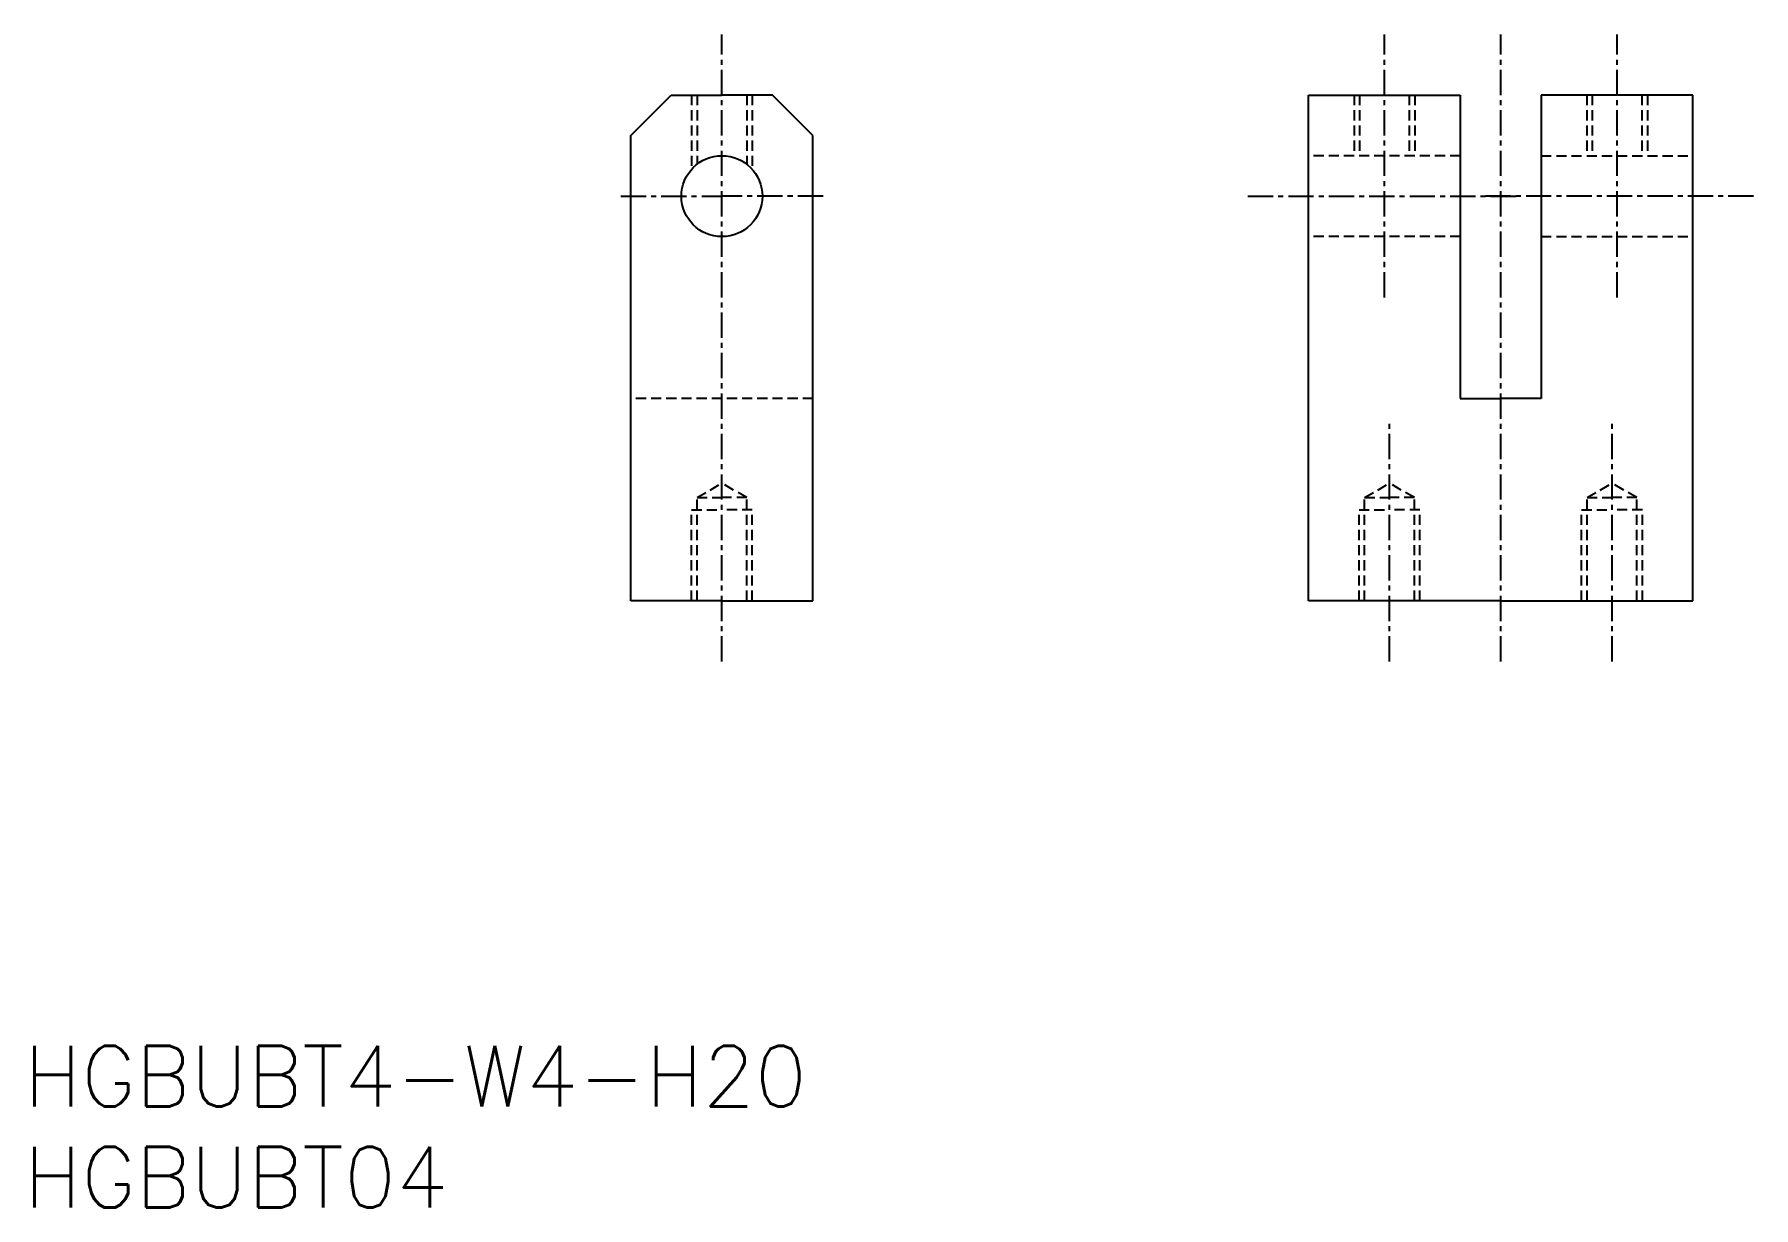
# Model space of a CAD drawing. Extents: x 0.5 to 85.5, y 0 to 58.
import ezdxf

# ---------------------------------------------------------------- set-up
doc = ezdxf.new("R2010")
doc.units = 0
doc.linetypes.add('CENTER', pattern=[2, 1.25, -0.25, 0.25, -0.25])
doc.linetypes.add('DASHED', pattern=[0.75, 0.5, -0.25])
doc.layers.get('0').update_dxf_attribs({"linetype": 'CONTINUOUS'})
doc.layers.add('CENTER', color=1, linetype='CENTER')
doc.styles.get("Standard").update_dxf_attribs({"font": 'txt.shx'})

# ---------------------------------------------------------------- blocks, each defined once
blk = doc.blocks.new('*U10')
at = {"color": 7, "linetype": 'CONTINUOUS'}
blk.add_text('HGBUBT04', height=3, dxfattribs=at).set_placement((0, 0))
blk = doc.blocks.new('*U11')
at = {"color": 7, "linetype": 'CONTINUOUS'}
blk.add_text('HGBUBT4-W4-H20', height=3, dxfattribs=at).set_placement((0, 5))

msp = doc.modelspace()

# ---------------------------------------------------------------- linework, layer by layer
for p, q in [((30, 53), (32, 55)), ((32, 55), (34.5, 55)), ((37, 55), (34.5, 55)), ((39, 53), (37, 55)), ((63.5, 30), (63.5, 55)), ((63.5, 55), (71, 55)), ((71, 55), (71, 40)), ((82.5, 55), (75, 55)), ((75, 55), (75, 40)), ((82.5, 30), (82.5, 55)), ((30, 30), (30, 53)), ((39, 30), (39, 53)), ((71, 40), (73, 40)), ((75, 40), (73, 40)), ((34.5, 30), (30, 30)), ((34.5, 30), (39, 30)), ((73, 30), (63.5, 30)), ((73, 30), (82.5, 30))]:
    msp.add_line(p, q)
at = {"color": 3, "linetype": 'DASHED'}
for p, q in [((33, 55), (33, 51.323)), ((33.27, 55), (33.27, 51.577)), ((35.73, 55), (35.73, 51.577)), ((36, 55), (36, 51.323)), ((65.75, 55), (65.75, 52)), ((66.02, 55), (66.02, 52)), ((68.48, 55), (68.48, 52)), ((68.75, 55), (68.75, 52)), ((77.25, 55), (77.25, 52)), ((77.52, 55), (77.52, 52)), ((79.98, 55), (79.98, 52)), ((80.25, 55), (80.25, 52)), ((71, 52), (63.5, 52)), ((75, 52), (82.5, 52)), ((71, 48), (63.5, 48)), ((75, 48), (82.5, 48)), ((39, 40), (30, 40)), ((33.27, 35.1), (34.5, 35.81)), ((35.73, 35.1), (34.5, 35.81)), ((66.27, 35.1), (67.5, 35.81)), ((68.729, 35.1), (67.5, 35.81)), ((77.27, 35.1), (78.5, 35.81)), ((79.729, 35.1), (78.5, 35.81)), ((33.27, 35.1), (34.5, 35.1)), ((33.27, 30), (33.27, 35.1)), ((35.73, 35.1), (34.5, 35.1)), ((35.73, 30), (35.73, 35.1)), ((66.27, 35.1), (67.5, 35.1)), ((66.27, 30), (66.27, 35.1)), ((68.729, 35.1), (67.5, 35.1)), ((68.729, 30), (68.729, 35.1)), ((77.27, 35.1), (78.5, 35.1)), ((77.27, 30), (77.27, 35.1)), ((79.729, 35.1), (78.5, 35.1)), ((79.729, 30), (79.729, 35.1)), ((33, 30), (33, 34.5)), ((33, 34.5), (34.5, 34.5)), ((36, 34.5), (34.5, 34.5)), ((36, 30), (36, 34.5)), ((66, 30), (66, 34.5)), ((66, 34.5), (67.5, 34.5)), ((69, 34.5), (67.5, 34.5)), ((69, 30), (69, 34.5)), ((77, 34.5), (78.5, 34.5)), ((77, 30), (77, 34.5)), ((80, 34.5), (78.5, 34.5)), ((80, 30), (80, 34.5))]:
    msp.add_line(p, q, dxfattribs=at)
msp.add_circle((34.5, 50), 2)
at = {"layer": 'CENTER', "color": 1, "linetype": 'CENTER'}
for p, q in [((34.5, 27), (34.5, 58)), ((67.25, 45), (67.25, 58)), ((73, 27), (73, 58)), ((78.75, 45), (78.75, 58)), ((29.5, 50), (34.5, 50)), ((39.5, 50), (34.5, 50)), ((60.5, 50), (74, 50)), ((85.5, 50), (72, 50)), ((67.5, 27), (67.5, 38.81)), ((78.5, 27), (78.5, 38.81))]:
    msp.add_line(p, q, dxfattribs=at)

# ---------------------------------------------------------------- block references
at = {"color": 7, "linetype": 'CONTINUOUS'}
for name in ['*U11', '*U10']:
    msp.add_blockref(name, (0, 0), dxfattribs=at)

doc.saveas('drawing.dxf')
